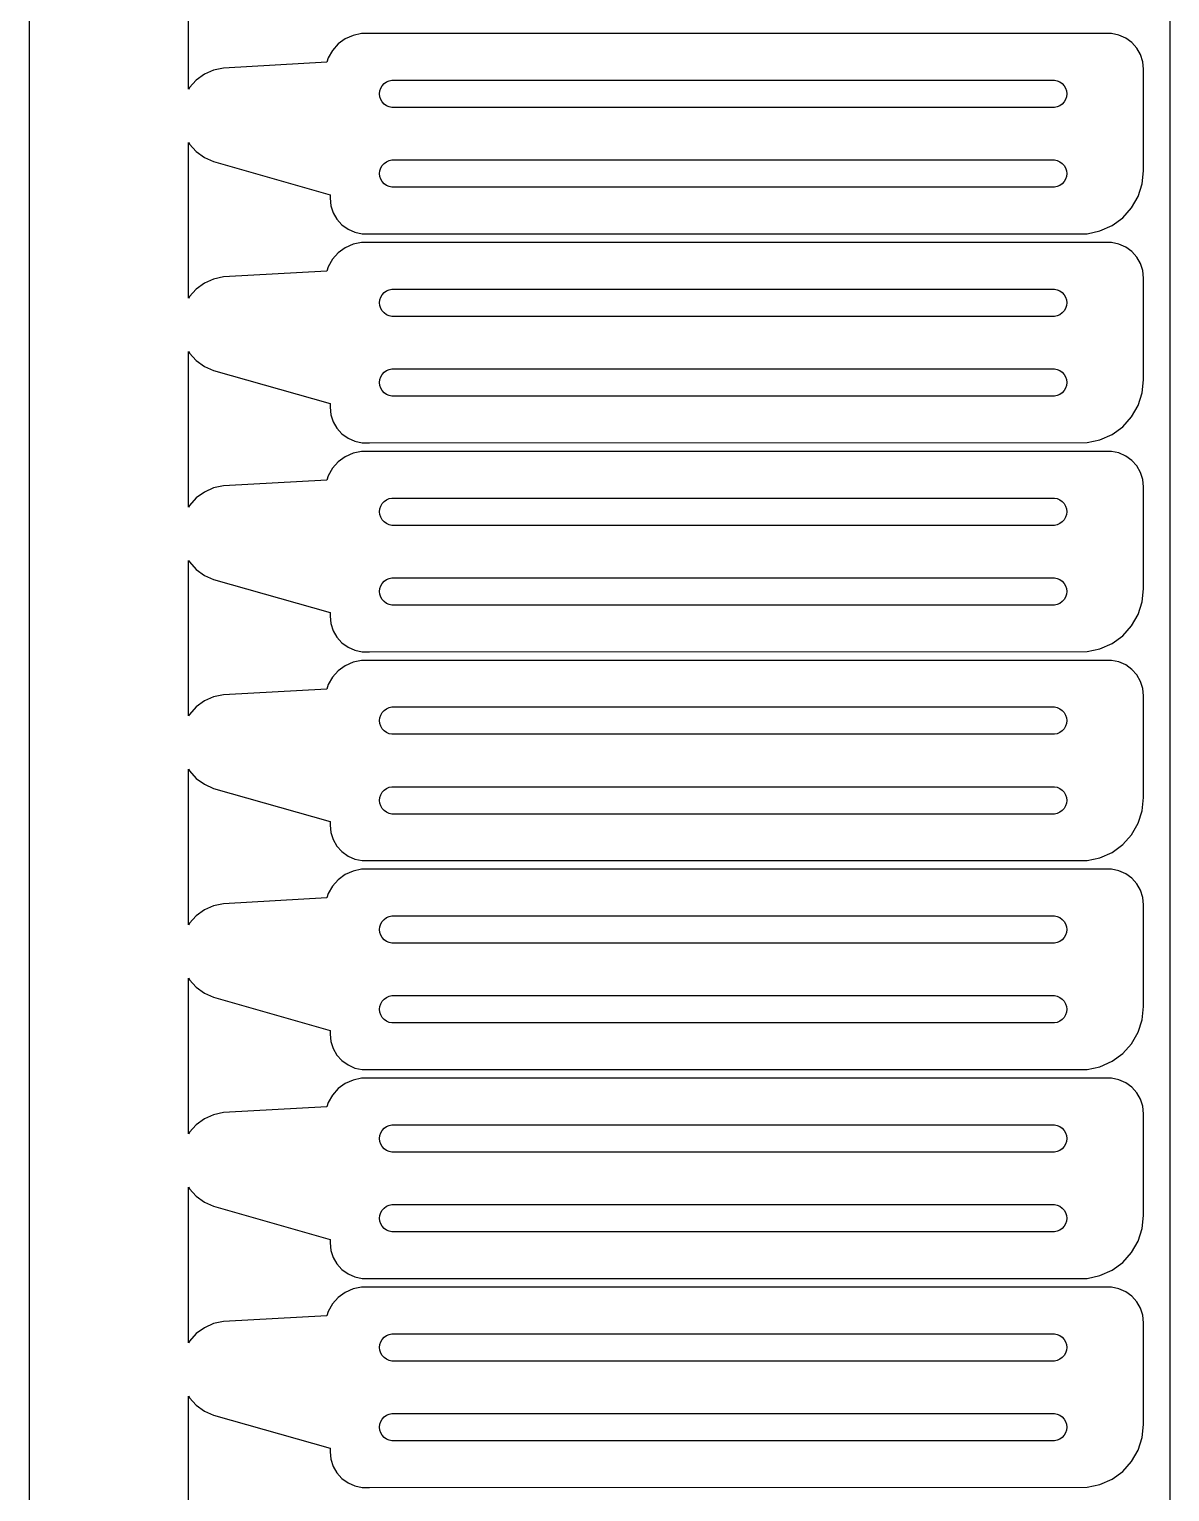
# Model space of a CAD drawing. Header units: metres. Extents: x 0 to 297, y 0 to 210.
# Drawn here: x 1 to 42.5, y 51.5 to 104.7 of the extents above; entities that cross this region are included whole.
import ezdxf

# ---------------------------------------------------------------- set-up
doc = ezdxf.new("R2010")
doc.units = ezdxf.units.M

msp = doc.modelspace()

# ---------------------------------------------------------------- linework, layer by layer
for p, q in [((1, 205), (1, 5)), ((42.5, 205), (42.5, 5)), ((6.8, 102.469), (6.8, 108.131)), ((12.5, 104.299), (12.2463, 104.115)), ((12.7865, 104.427), (12.5, 104.299)), ((13.0932, 104.492), (12.7865, 104.427)), ((40.3859, 104.493), (13.0932, 104.492)), ((40.6517, 104.436), (40.3859, 104.493)), ((40.9, 104.326), (40.6517, 104.436)), ((41.1199, 104.166), (40.9, 104.326)), ((12.0365, 103.882), (11.8797, 103.61)), ((12.2463, 104.115), (12.0365, 103.882)), ((41.3017, 103.964), (41.1199, 104.166)), ((41.4376, 103.729), (41.3017, 103.964)), ((8.0671, 103.24), (7.7092, 103.164)), ((11.8275, 103.45), (8.0671, 103.24)), ((11.8797, 103.61), (11.8275, 103.45)), ((41.5216, 103.47), (41.4376, 103.729)), ((41.55, 103.2), (41.5216, 103.47)), ((7.079, 102.8), (6.8342, 102.529)), ((7.375, 103.016), (7.079, 102.8)), ((7.7092, 103.164), (7.375, 103.016)), ((13.9154, 102.672), (14, 102.733)), ((14, 102.733), (14.0955, 102.776)), ((14.0955, 102.776), (14.1977, 102.797)), ((14.1977, 102.797), (38.3023, 102.797)), ((38.3023, 102.797), (38.4045, 102.776)), ((38.4045, 102.776), (38.5, 102.733)), ((38.5, 102.733), (38.5846, 102.672)), ((41.55, 99.5), (41.55, 103.2)), ((6.8342, 102.529), (6.8, 102.469)), ((13.75, 102.3), (13.7609, 102.404)), ((13.7609, 102.196), (13.75, 102.3)), ((13.7609, 102.404), (13.7932, 102.503)), ((13.7932, 102.097), (13.7609, 102.196)), ((13.7932, 102.503), (13.8455, 102.594)), ((13.8455, 102.594), (13.9154, 102.672)), ((38.5846, 102.672), (38.6545, 102.594)), ((38.6545, 102.594), (38.7068, 102.503)), ((38.7068, 102.503), (38.7391, 102.404)), ((38.7391, 102.196), (38.7068, 102.097)), ((38.7391, 102.404), (38.75, 102.3)), ((38.75, 102.3), (38.7391, 102.196)), ((13.8455, 102.006), (13.7932, 102.097)), ((13.9154, 101.928), (13.8455, 102.006)), ((14, 101.867), (13.9154, 101.928)), ((14.0955, 101.824), (14, 101.867)), ((14.1977, 101.803), (14.0955, 101.824)), ((38.3023, 101.803), (14.1977, 101.803)), ((38.4045, 101.824), (38.3023, 101.803)), ((38.5, 101.867), (38.4045, 101.824)), ((38.5846, 101.928), (38.5, 101.867)), ((38.6545, 102.006), (38.5846, 101.928)), ((38.7068, 102.097), (38.6545, 102.006)), ((6.8, 94.8693), (6.8, 100.531)), ((6.8, 100.531), (6.8342, 100.471)), ((6.8342, 100.471), (7.079, 100.199)), ((7.079, 100.199), (7.375, 99.9845)), ((7.375, 99.9845), (7.7092, 99.8356)), ((7.7092, 99.8356), (11.9441, 98.6318)), ((13.75, 99.4), (13.7609, 99.504)), ((13.7609, 99.504), (13.7932, 99.6034)), ((13.7932, 99.6034), (13.8455, 99.6939)), ((13.8455, 99.6939), (13.9154, 99.7716)), ((13.9154, 99.7716), (14, 99.833)), ((14, 99.833), (14.0955, 99.8755)), ((14.0955, 99.8755), (14.1977, 99.8973)), ((14.1977, 99.8973), (38.3023, 99.8973)), ((38.3023, 99.8973), (38.4045, 99.8755)), ((38.4045, 99.8755), (38.5, 99.833)), ((38.5, 99.833), (38.5846, 99.7716)), ((38.5846, 99.7716), (38.6545, 99.6939)), ((38.6545, 99.6939), (38.7068, 99.6034)), ((38.7068, 99.6034), (38.7391, 99.504)), ((38.7391, 99.504), (38.75, 99.4)), ((41.4997, 99.0218), (41.55, 99.5)), ((13.7609, 99.296), (13.75, 99.4)), ((13.7932, 99.1966), (13.7609, 99.296)), ((13.8455, 99.1061), (13.7932, 99.1966)), ((13.9154, 99.0284), (13.8455, 99.1061)), ((14, 98.967), (13.9154, 99.0284)), ((14.0955, 98.9245), (14, 98.967)), ((38.5, 98.967), (38.4045, 98.9245)), ((38.5846, 99.0284), (38.5, 98.967)), ((38.6545, 99.1061), (38.5846, 99.0284)), ((38.7068, 99.1966), (38.6545, 99.1061)), ((38.7391, 99.296), (38.7068, 99.1966)), ((38.75, 99.4), (38.7391, 99.296)), ((41.3512, 98.5645), (41.4997, 99.0218)), ((11.9441, 98.6318), (11.95, 98.5)), ((11.95, 98.5), (11.9784, 98.2297)), ((14.1977, 98.9027), (14.0955, 98.9245)), ((38.3023, 98.9027), (14.1977, 98.9027)), ((38.4045, 98.9245), (38.3023, 98.9027)), ((41.1107, 98.1481), (41.3512, 98.5645)), ((11.9784, 98.2297), (12.0624, 97.9712)), ((12.0624, 97.9712), (12.1983, 97.7359)), ((40.789, 97.7908), (41.1107, 98.1481)), ((12.1983, 97.7359), (12.3801, 97.5339)), ((12.3801, 97.5339), (12.6, 97.3742)), ((12.6, 97.3742), (12.8483, 97.2636)), ((39.9607, 97.3126), (40.4, 97.5081)), ((40.4, 97.5081), (40.789, 97.7908)), ((12.7865, 96.8266), (12.5, 96.699)), ((13.0932, 96.8918), (12.7865, 96.8266)), ((12.8483, 97.2636), (13.1141, 97.2071)), ((40.3859, 96.8929), (13.0932, 96.8918)), ((13.1141, 97.2071), (13.3859, 97.2071)), ((13.3859, 97.2071), (39.4904, 97.2126)), ((39.4904, 97.2126), (39.9607, 97.3126)), ((40.6517, 96.8364), (40.3859, 96.8929)), ((40.9, 96.7258), (40.6517, 96.8364)), ((12.2463, 96.5147), (12.0365, 96.2817)), ((12.5, 96.699), (12.2463, 96.5147)), ((41.1199, 96.5661), (40.9, 96.7258)), ((41.3017, 96.3641), (41.1199, 96.5661)), ((41.4376, 96.1288), (41.3017, 96.3641)), ((11.8275, 95.8495), (8.0671, 95.6404)), ((11.8797, 96.0101), (11.8275, 95.8495)), ((12.0365, 96.2817), (11.8797, 96.0101)), ((41.5216, 95.8703), (41.4376, 96.1288)), ((41.55, 95.6), (41.5216, 95.8703)), ((7.375, 95.4155), (7.079, 95.2005)), ((7.7092, 95.5643), (7.375, 95.4155)), ((8.0671, 95.6404), (7.7092, 95.5643)), ((41.55, 91.9), (41.55, 95.6)), ((6.8342, 94.9286), (6.8, 94.8693)), ((7.079, 95.2005), (6.8342, 94.9286)), ((13.75, 94.7), (13.7609, 94.804)), ((13.7609, 94.596), (13.75, 94.7)), ((13.7609, 94.804), (13.7932, 94.9034)), ((13.7932, 94.9034), (13.8455, 94.9939)), ((13.8455, 94.9939), (13.9154, 95.0716)), ((13.9154, 95.0716), (14, 95.133)), ((14, 95.133), (14.0955, 95.1755)), ((14.0955, 95.1755), (14.1977, 95.1973)), ((14.1977, 95.1973), (38.3023, 95.1973)), ((38.3023, 95.1973), (38.4045, 95.1755)), ((38.4045, 95.1755), (38.5, 95.133)), ((38.5, 95.133), (38.5846, 95.0716)), ((38.5846, 95.0716), (38.6545, 94.9939)), ((38.6545, 94.9939), (38.7068, 94.9034)), ((38.7068, 94.9034), (38.7391, 94.804)), ((38.7391, 94.804), (38.75, 94.7)), ((38.75, 94.7), (38.7391, 94.596)), ((13.7932, 94.4966), (13.7609, 94.596)), ((13.8455, 94.4061), (13.7932, 94.4966)), ((13.9154, 94.3284), (13.8455, 94.4061)), ((14, 94.267), (13.9154, 94.3284)), ((14.0955, 94.2245), (14, 94.267)), ((14.1977, 94.2027), (14.0955, 94.2245)), ((38.3023, 94.2027), (14.1977, 94.2027)), ((38.4045, 94.2245), (38.3023, 94.2027)), ((38.5, 94.267), (38.4045, 94.2245)), ((38.5846, 94.3284), (38.5, 94.267)), ((38.6545, 94.4061), (38.5846, 94.3284)), ((38.7068, 94.4966), (38.6545, 94.4061)), ((38.7391, 94.596), (38.7068, 94.4966)), ((6.8, 87.2693), (6.8, 92.9306)), ((6.8, 92.9306), (6.8342, 92.8714)), ((6.8342, 92.8714), (7.079, 92.5995)), ((7.079, 92.5995), (7.375, 92.3844)), ((7.375, 92.3844), (7.7092, 92.2356)), ((7.7092, 92.2356), (11.9441, 91.0318)), ((13.7932, 92.0034), (13.8455, 92.0939)), ((13.8455, 92.0939), (13.9154, 92.1716)), ((13.9154, 92.1716), (14, 92.233)), ((14, 92.233), (14.0955, 92.2755)), ((14.0955, 92.2755), (14.1977, 92.2973)), ((14.1977, 92.2973), (38.3023, 92.2973)), ((38.3023, 92.2973), (38.4045, 92.2755)), ((38.4045, 92.2755), (38.5, 92.233)), ((38.5, 92.233), (38.5846, 92.1716)), ((38.5846, 92.1716), (38.6545, 92.0939)), ((38.6545, 92.0939), (38.7068, 92.0034)), ((13.75, 91.8), (13.7609, 91.9039)), ((13.7609, 91.696), (13.75, 91.8)), ((13.7609, 91.9039), (13.7932, 92.0034)), ((13.7932, 91.5966), (13.7609, 91.696)), ((13.8455, 91.5061), (13.7932, 91.5966)), ((13.9154, 91.4284), (13.8455, 91.5061)), ((38.6545, 91.5061), (38.5846, 91.4284)), ((38.7068, 91.5966), (38.6545, 91.5061)), ((38.7068, 92.0034), (38.7391, 91.9039)), ((38.7391, 91.696), (38.7068, 91.5966)), ((38.7391, 91.9039), (38.75, 91.8)), ((38.75, 91.8), (38.7391, 91.696)), ((41.4997, 91.4218), (41.55, 91.9)), ((11.9441, 91.0318), (11.95, 90.9)), ((14, 91.367), (13.9154, 91.4284)), ((14.0955, 91.3245), (14, 91.367)), ((14.1977, 91.3027), (14.0955, 91.3245)), ((38.3023, 91.3027), (14.1977, 91.3027)), ((38.4045, 91.3245), (38.3023, 91.3027)), ((38.5, 91.367), (38.4045, 91.3245)), ((38.5846, 91.4284), (38.5, 91.367)), ((41.3512, 90.9645), (41.4997, 91.4218)), ((11.95, 90.9), (11.9784, 90.6297)), ((11.9784, 90.6297), (12.0624, 90.3712)), ((40.789, 90.1908), (41.1107, 90.5481)), ((41.1107, 90.5481), (41.3512, 90.9645)), ((12.0624, 90.3712), (12.1983, 90.1359)), ((12.1983, 90.1359), (12.3801, 89.9339)), ((12.3801, 89.9339), (12.6, 89.7742)), ((39.9607, 89.7126), (40.4, 89.9081)), ((40.4, 89.9081), (40.789, 90.1908)), ((12.6, 89.7742), (12.8483, 89.6636)), ((12.8483, 89.6636), (13.1141, 89.6071)), ((13.1141, 89.6071), (13.3859, 89.6071)), ((13.3859, 89.6071), (39.4904, 89.6126)), ((39.4904, 89.6126), (39.9607, 89.7126)), ((12.2463, 88.9147), (12.0365, 88.6817)), ((12.5, 89.099), (12.2463, 88.9147)), ((12.7865, 89.2266), (12.5, 89.099)), ((13.0932, 89.2918), (12.7865, 89.2266)), ((40.3859, 89.2929), (13.0932, 89.2918)), ((40.6517, 89.2364), (40.3859, 89.2929)), ((40.9, 89.1258), (40.6517, 89.2364)), ((41.1199, 88.9661), (40.9, 89.1258)), ((41.3017, 88.7641), (41.1199, 88.9661)), ((11.8797, 88.4101), (11.8275, 88.2495)), ((12.0365, 88.6817), (11.8797, 88.4101)), ((41.4376, 88.5287), (41.3017, 88.7641)), ((41.5216, 88.2703), (41.4376, 88.5287)), ((7.375, 87.8155), (7.079, 87.6005)), ((7.7092, 87.9643), (7.375, 87.8155)), ((8.0671, 88.0404), (7.7092, 87.9643)), ((11.8275, 88.2495), (8.0671, 88.0404)), ((41.55, 88), (41.5216, 88.2703)), ((41.55, 84.3), (41.55, 88)), ((6.8342, 87.3286), (6.8, 87.2693)), ((7.079, 87.6005), (6.8342, 87.3286)), ((13.7609, 87.2039), (13.7932, 87.3034)), ((13.7932, 87.3034), (13.8455, 87.3939)), ((13.8455, 87.3939), (13.9154, 87.4716)), ((13.9154, 87.4716), (14, 87.533)), ((14, 87.533), (14.0955, 87.5755)), ((14.0955, 87.5755), (14.1977, 87.5973)), ((14.1977, 87.5973), (38.3023, 87.5973)), ((38.3023, 87.5973), (38.4045, 87.5755)), ((38.4045, 87.5755), (38.5, 87.533)), ((38.5, 87.533), (38.5846, 87.4716)), ((38.5846, 87.4716), (38.6545, 87.3939)), ((38.6545, 87.3939), (38.7068, 87.3034)), ((38.7068, 87.3034), (38.7391, 87.2039)), ((13.75, 87.1), (13.7609, 87.2039)), ((13.7609, 86.996), (13.75, 87.1)), ((13.7932, 86.8966), (13.7609, 86.996)), ((13.8455, 86.8061), (13.7932, 86.8966)), ((13.9154, 86.7284), (13.8455, 86.8061)), ((14, 86.667), (13.9154, 86.7284)), ((38.5846, 86.7284), (38.5, 86.667)), ((38.6545, 86.8061), (38.5846, 86.7284)), ((38.7068, 86.8966), (38.6545, 86.8061)), ((38.7391, 86.996), (38.7068, 86.8966)), ((38.7391, 87.2039), (38.75, 87.1)), ((38.75, 87.1), (38.7391, 86.996)), ((14.0955, 86.6245), (14, 86.667)), ((14.1977, 86.6027), (14.0955, 86.6245)), ((38.3023, 86.6027), (14.1977, 86.6027)), ((38.4045, 86.6245), (38.3023, 86.6027)), ((38.5, 86.667), (38.4045, 86.6245)), ((6.8, 79.6693), (6.8, 85.3306)), ((6.8, 85.3306), (6.8342, 85.2714)), ((6.8342, 85.2714), (7.079, 84.9995)), ((7.079, 84.9995), (7.375, 84.7845)), ((7.375, 84.7845), (7.7092, 84.6357)), ((7.7092, 84.6357), (11.9441, 83.4318)), ((13.9154, 84.5716), (14, 84.633)), ((14, 84.633), (14.0955, 84.6755)), ((14.0955, 84.6755), (14.1977, 84.6973)), ((14.1977, 84.6973), (38.3023, 84.6973)), ((38.3023, 84.6973), (38.4045, 84.6755)), ((38.4045, 84.6755), (38.5, 84.633)), ((38.5, 84.633), (38.5846, 84.5716)), ((13.75, 84.2), (13.7609, 84.304)), ((13.7609, 84.096), (13.75, 84.2)), ((13.7609, 84.304), (13.7932, 84.4034)), ((13.7932, 83.9966), (13.7609, 84.096)), ((13.7932, 84.4034), (13.8455, 84.4939)), ((13.8455, 84.4939), (13.9154, 84.5716)), ((38.5846, 84.5716), (38.6545, 84.4939)), ((38.6545, 84.4939), (38.7068, 84.4034)), ((38.7068, 84.4034), (38.7391, 84.304)), ((38.7391, 84.096), (38.7068, 83.9966)), ((38.7391, 84.304), (38.75, 84.2)), ((38.75, 84.2), (38.7391, 84.096)), ((41.4997, 83.8218), (41.55, 84.3)), ((13.8455, 83.9061), (13.7932, 83.9966)), ((13.9154, 83.8284), (13.8455, 83.9061)), ((14, 83.767), (13.9154, 83.8284)), ((14.0955, 83.7245), (14, 83.767)), ((14.1977, 83.7027), (14.0955, 83.7245)), ((38.3023, 83.7027), (14.1977, 83.7027)), ((38.4045, 83.7245), (38.3023, 83.7027)), ((38.5, 83.767), (38.4045, 83.7245)), ((38.5846, 83.8284), (38.5, 83.767)), ((38.6545, 83.9061), (38.5846, 83.8284)), ((38.7068, 83.9966), (38.6545, 83.9061)), ((41.3512, 83.3645), (41.4997, 83.8218)), ((11.9441, 83.4318), (11.95, 83.3)), ((11.95, 83.3), (11.9784, 83.0297)), ((11.9784, 83.0297), (12.0624, 82.7712)), ((41.1107, 82.9481), (41.3512, 83.3645)), ((12.0624, 82.7712), (12.1983, 82.5359)), ((12.1983, 82.5359), (12.3801, 82.3339)), ((40.4, 82.3081), (40.789, 82.5908)), ((40.789, 82.5908), (41.1107, 82.9481)), ((12.3801, 82.3339), (12.6, 82.1742)), ((12.6, 82.1742), (12.8483, 82.0636)), ((12.8483, 82.0636), (13.1141, 82.0071)), ((13.1141, 82.0071), (13.3859, 82.0071)), ((13.3859, 82.0071), (39.4904, 82.0126)), ((39.4904, 82.0126), (39.9607, 82.1126)), ((39.9607, 82.1126), (40.4, 82.3081)), ((12.5, 81.499), (12.2463, 81.3147)), ((12.7865, 81.6266), (12.5, 81.499)), ((13.0932, 81.6918), (12.7865, 81.6266)), ((40.3859, 81.6929), (13.0932, 81.6918)), ((40.6517, 81.6364), (40.3859, 81.6929)), ((40.9, 81.5258), (40.6517, 81.6364)), ((41.1199, 81.3661), (40.9, 81.5258)), ((12.0365, 81.0817), (11.8797, 80.8101)), ((12.2463, 81.3147), (12.0365, 81.0817)), ((41.3017, 81.1641), (41.1199, 81.3661)), ((41.4376, 80.9288), (41.3017, 81.1641)), ((41.5216, 80.6703), (41.4376, 80.9288)), ((7.7092, 80.3643), (7.375, 80.2155)), ((8.0671, 80.4404), (7.7092, 80.3643)), ((11.8275, 80.6495), (8.0671, 80.4404)), ((11.8797, 80.8101), (11.8275, 80.6495)), ((41.55, 80.4), (41.5216, 80.6703)), ((41.55, 76.7), (41.55, 80.4)), ((7.079, 80.0005), (6.8342, 79.7286)), ((7.375, 80.2155), (7.079, 80.0005)), ((13.8455, 79.7939), (13.9154, 79.8716)), ((13.9154, 79.8716), (14, 79.933)), ((14, 79.933), (14.0955, 79.9755)), ((14.0955, 79.9755), (14.1977, 79.9973)), ((14.1977, 79.9973), (38.3023, 79.9973)), ((38.3023, 79.9973), (38.4045, 79.9755)), ((38.4045, 79.9755), (38.5, 79.933)), ((38.5, 79.933), (38.5846, 79.8716)), ((38.5846, 79.8716), (38.6545, 79.7939)), ((6.8342, 79.7286), (6.8, 79.6693)), ((13.75, 79.5), (13.7609, 79.604)), ((13.7609, 79.396), (13.75, 79.5)), ((13.7609, 79.604), (13.7932, 79.7034)), ((13.7932, 79.2966), (13.7609, 79.396)), ((13.7932, 79.7034), (13.8455, 79.7939)), ((13.8455, 79.2061), (13.7932, 79.2966)), ((38.6545, 79.7939), (38.7068, 79.7034)), ((38.7068, 79.2966), (38.6545, 79.2061)), ((38.7068, 79.7034), (38.7391, 79.604)), ((38.7391, 79.396), (38.7068, 79.2966)), ((38.7391, 79.604), (38.75, 79.5)), ((38.75, 79.5), (38.7391, 79.396)), ((13.9154, 79.1284), (13.8455, 79.2061)), ((14, 79.067), (13.9154, 79.1284)), ((14.0955, 79.0245), (14, 79.067)), ((14.1977, 79.0027), (14.0955, 79.0245)), ((38.3023, 79.0027), (14.1977, 79.0027)), ((38.4045, 79.0245), (38.3023, 79.0027)), ((38.5, 79.067), (38.4045, 79.0245)), ((38.5846, 79.1284), (38.5, 79.067)), ((38.6545, 79.2061), (38.5846, 79.1284)), ((6.8, 72.0694), (6.8, 77.7307)), ((6.8, 77.7307), (6.8342, 77.6714)), ((6.8342, 77.6714), (7.079, 77.3995)), ((7.079, 77.3995), (7.375, 77.1844)), ((7.375, 77.1844), (7.7092, 77.0356)), ((7.7092, 77.0356), (11.9441, 75.8318)), ((13.75, 76.6), (13.7609, 76.7039)), ((13.7609, 76.7039), (13.7932, 76.8034)), ((13.7932, 76.8034), (13.8455, 76.8939)), ((13.8455, 76.8939), (13.9154, 76.9716)), ((13.9154, 76.9716), (14, 77.033)), ((14, 77.033), (14.0955, 77.0755)), ((14.0955, 77.0755), (14.1977, 77.0973)), ((14.1977, 77.0973), (38.3023, 77.0973)), ((38.3023, 77.0973), (38.4045, 77.0755)), ((38.4045, 77.0755), (38.5, 77.033)), ((38.5, 77.033), (38.5846, 76.9716)), ((38.5846, 76.9716), (38.6545, 76.8939)), ((38.6545, 76.8939), (38.7068, 76.8034)), ((38.7068, 76.8034), (38.7391, 76.7039)), ((38.7391, 76.7039), (38.75, 76.6)), ((41.4997, 76.2218), (41.55, 76.7)), ((13.7609, 76.496), (13.75, 76.6)), ((13.7932, 76.3966), (13.7609, 76.496)), ((13.8455, 76.3061), (13.7932, 76.3966)), ((13.9154, 76.2284), (13.8455, 76.3061)), ((14, 76.167), (13.9154, 76.2284)), ((14.0955, 76.1245), (14, 76.167)), ((14.1977, 76.1027), (14.0955, 76.1245)), ((38.3023, 76.1027), (14.1977, 76.1027)), ((38.4045, 76.1245), (38.3023, 76.1027)), ((38.5, 76.167), (38.4045, 76.1245)), ((38.5846, 76.2284), (38.5, 76.167)), ((38.6545, 76.3061), (38.5846, 76.2284)), ((38.7068, 76.3966), (38.6545, 76.3061)), ((38.7391, 76.496), (38.7068, 76.3966)), ((38.75, 76.6), (38.7391, 76.496)), ((41.3512, 75.7645), (41.4997, 76.2218)), ((11.9441, 75.8318), (11.95, 75.7)), ((11.95, 75.7), (11.9784, 75.4297)), ((41.1107, 75.3481), (41.3512, 75.7645)), ((11.9784, 75.4297), (12.0624, 75.1712)), ((12.0624, 75.1712), (12.1983, 74.9359)), ((40.789, 74.9908), (41.1107, 75.3481)), ((12.1983, 74.9359), (12.3801, 74.7339)), ((12.3801, 74.7339), (12.6, 74.5742)), ((12.6, 74.5742), (12.8483, 74.4636)), ((39.4904, 74.4126), (39.9607, 74.5126)), ((39.9607, 74.5126), (40.4, 74.7081)), ((40.4, 74.7081), (40.789, 74.9908)), ((12.7865, 74.0266), (12.5, 73.899)), ((13.0932, 74.0918), (12.7865, 74.0266)), ((12.8483, 74.4636), (13.1141, 74.4071)), ((40.3859, 74.0929), (13.0932, 74.0918)), ((13.1141, 74.4071), (13.3859, 74.4071)), ((13.3859, 74.4071), (39.4904, 74.4126)), ((40.6517, 74.0364), (40.3859, 74.0929)), ((40.9, 73.9258), (40.6517, 74.0364)), ((12.0365, 73.4817), (11.8797, 73.2101)), ((12.2463, 73.7147), (12.0365, 73.4817)), ((12.5, 73.899), (12.2463, 73.7147)), ((41.1199, 73.7661), (40.9, 73.9258)), ((41.3017, 73.5641), (41.1199, 73.7661)), ((41.4376, 73.3288), (41.3017, 73.5641)), ((11.8275, 73.0495), (8.0671, 72.8404)), ((11.8797, 73.2101), (11.8275, 73.0495)), ((41.5216, 73.0703), (41.4376, 73.3288)), ((41.55, 72.8), (41.5216, 73.0703)), ((7.079, 72.4005), (6.8342, 72.1286)), ((7.375, 72.6155), (7.079, 72.4005)), ((7.7092, 72.7643), (7.375, 72.6155)), ((8.0671, 72.8404), (7.7092, 72.7643)), ((14, 72.333), (14.0955, 72.3755)), ((14.0955, 72.3755), (14.1977, 72.3973)), ((14.1977, 72.3973), (38.3023, 72.3973)), ((38.3023, 72.3973), (38.4045, 72.3755)), ((38.4045, 72.3755), (38.5, 72.333)), ((41.55, 69.1), (41.55, 72.8)), ((6.8342, 72.1286), (6.8, 72.0694)), ((13.75, 71.9), (13.7609, 72.004)), ((13.7609, 71.796), (13.75, 71.9)), ((13.7609, 72.004), (13.7932, 72.1034)), ((13.7932, 72.1034), (13.8455, 72.1939)), ((13.8455, 72.1939), (13.9154, 72.2716)), ((13.9154, 72.2716), (14, 72.333)), ((38.5, 72.333), (38.5846, 72.2716)), ((38.5846, 72.2716), (38.6545, 72.1939)), ((38.6545, 72.1939), (38.7068, 72.1034)), ((38.7068, 72.1034), (38.7391, 72.004)), ((38.7391, 72.004), (38.75, 71.9)), ((38.75, 71.9), (38.7391, 71.796)), ((13.7932, 71.6966), (13.7609, 71.796)), ((13.8455, 71.6061), (13.7932, 71.6966)), ((13.9154, 71.5284), (13.8455, 71.6061)), ((14, 71.467), (13.9154, 71.5284)), ((14.0955, 71.4245), (14, 71.467)), ((14.1977, 71.4027), (14.0955, 71.4245)), ((38.3023, 71.4027), (14.1977, 71.4027)), ((38.4045, 71.4245), (38.3023, 71.4027)), ((38.5, 71.467), (38.4045, 71.4245)), ((38.5846, 71.5284), (38.5, 71.467)), ((38.6545, 71.6061), (38.5846, 71.5284)), ((38.7068, 71.6966), (38.6545, 71.6061)), ((38.7391, 71.796), (38.7068, 71.6966)), ((6.8, 64.4693), (6.8, 70.1306)), ((6.8, 70.1306), (6.8342, 70.0714)), ((6.8342, 70.0714), (7.079, 69.7995)), ((7.079, 69.7995), (7.375, 69.5845)), ((7.375, 69.5845), (7.7092, 69.4357)), ((7.7092, 69.4357), (11.9441, 68.2318)), ((13.7609, 69.104), (13.7932, 69.2034)), ((13.7932, 69.2034), (13.8455, 69.2939)), ((13.8455, 69.2939), (13.9154, 69.3716)), ((13.9154, 69.3716), (14, 69.433)), ((14, 69.433), (14.0955, 69.4755)), ((14.0955, 69.4755), (14.1977, 69.4973)), ((14.1977, 69.4973), (38.3023, 69.4973)), ((38.3023, 69.4973), (38.4045, 69.4755)), ((38.4045, 69.4755), (38.5, 69.433)), ((38.5, 69.433), (38.5846, 69.3716)), ((38.5846, 69.3716), (38.6545, 69.2939)), ((38.6545, 69.2939), (38.7068, 69.2034)), ((38.7068, 69.2034), (38.7391, 69.104)), ((13.75, 69), (13.7609, 69.104)), ((13.7609, 68.896), (13.75, 69)), ((13.7932, 68.7966), (13.7609, 68.896)), ((13.8455, 68.7061), (13.7932, 68.7966)), ((13.9154, 68.6284), (13.8455, 68.7061)), ((14, 68.567), (13.9154, 68.6284)), ((38.5846, 68.6284), (38.5, 68.567)), ((38.6545, 68.7061), (38.5846, 68.6284)), ((38.7068, 68.7966), (38.6545, 68.7061)), ((38.7391, 68.896), (38.7068, 68.7966)), ((38.7391, 69.104), (38.75, 69)), ((38.75, 69), (38.7391, 68.896)), ((41.4997, 68.6218), (41.55, 69.1)), ((11.9441, 68.2318), (11.95, 68.1)), ((11.95, 68.1), (11.9784, 67.8297)), ((14.0955, 68.5245), (14, 68.567)), ((14.1977, 68.5027), (14.0955, 68.5245)), ((38.3023, 68.5027), (14.1977, 68.5027)), ((38.4045, 68.5245), (38.3023, 68.5027)), ((38.5, 68.567), (38.4045, 68.5245)), ((41.1107, 67.7481), (41.3512, 68.1645)), ((41.3512, 68.1645), (41.4997, 68.6218)), ((11.9784, 67.8297), (12.0624, 67.5712)), ((12.0624, 67.5712), (12.1983, 67.3359)), ((40.789, 67.3908), (41.1107, 67.7481)), ((12.1983, 67.3359), (12.3801, 67.1339)), ((12.3801, 67.1339), (12.6, 66.9742)), ((39.9607, 66.9126), (40.4, 67.1081)), ((40.4, 67.1081), (40.789, 67.3908)), ((12.6, 66.9742), (12.8483, 66.8636)), ((12.8483, 66.8636), (13.1141, 66.8071)), ((13.1141, 66.8071), (13.3859, 66.8071)), ((13.3859, 66.8071), (39.4904, 66.8126)), ((39.4904, 66.8126), (39.9607, 66.9126)), ((12.2463, 66.1147), (12.0365, 65.8817)), ((12.5, 66.299), (12.2463, 66.1147)), ((12.7865, 66.4266), (12.5, 66.299)), ((13.0932, 66.4918), (12.7865, 66.4266)), ((40.3859, 66.4929), (13.0932, 66.4918)), ((40.6517, 66.4364), (40.3859, 66.4929)), ((40.9, 66.3258), (40.6517, 66.4364)), ((41.1199, 66.1661), (40.9, 66.3258)), ((41.3017, 65.9641), (41.1199, 66.1661)), ((11.8275, 65.4495), (8.0671, 65.2404)), ((11.8797, 65.6101), (11.8275, 65.4495)), ((12.0365, 65.8817), (11.8797, 65.6101)), ((41.4376, 65.7288), (41.3017, 65.9641)), ((41.5216, 65.4703), (41.4376, 65.7288)), ((41.55, 65.2), (41.5216, 65.4703)), ((7.375, 65.0155), (7.079, 64.8005)), ((7.7092, 65.1643), (7.375, 65.0155)), ((8.0671, 65.2404), (7.7092, 65.1643)), ((41.55, 61.5), (41.55, 65.2)), ((6.8342, 64.5286), (6.8, 64.4693)), ((7.079, 64.8005), (6.8342, 64.5286)), ((13.75, 64.3), (13.7609, 64.4039)), ((13.7609, 64.4039), (13.7932, 64.5034)), ((13.7932, 64.5034), (13.8455, 64.5939)), ((13.8455, 64.5939), (13.9154, 64.6716)), ((13.9154, 64.6716), (14, 64.733)), ((14, 64.733), (14.0955, 64.7755)), ((14.0955, 64.7755), (14.1977, 64.7973)), ((14.1977, 64.7973), (38.3023, 64.7973)), ((38.3023, 64.7973), (38.4045, 64.7755)), ((38.4045, 64.7755), (38.5, 64.733)), ((38.5, 64.733), (38.5846, 64.6716)), ((38.5846, 64.6716), (38.6545, 64.5939)), ((38.6545, 64.5939), (38.7068, 64.5034)), ((38.7068, 64.5034), (38.7391, 64.4039)), ((38.7391, 64.4039), (38.75, 64.3)), ((13.7609, 64.196), (13.75, 64.3)), ((13.7932, 64.0966), (13.7609, 64.196)), ((13.8455, 64.0061), (13.7932, 64.0966)), ((13.9154, 63.9284), (13.8455, 64.0061)), ((14, 63.867), (13.9154, 63.9284)), ((14.0955, 63.8245), (14, 63.867)), ((38.5, 63.867), (38.4045, 63.8245)), ((38.5846, 63.9284), (38.5, 63.867)), ((38.6545, 64.0061), (38.5846, 63.9284)), ((38.7068, 64.0966), (38.6545, 64.0061)), ((38.7391, 64.196), (38.7068, 64.0966)), ((38.75, 64.3), (38.7391, 64.196)), ((14.1977, 63.8027), (14.0955, 63.8245)), ((38.3023, 63.8027), (14.1977, 63.8027)), ((38.4045, 63.8245), (38.3023, 63.8027)), ((6.8, 56.8693), (6.8, 62.5306)), ((6.8, 62.5306), (6.8342, 62.4714)), ((6.8342, 62.4714), (7.079, 62.1995)), ((7.079, 62.1995), (7.375, 61.9845)), ((7.375, 61.9845), (7.7092, 61.8356)), ((7.7092, 61.8356), (11.9441, 60.6318)), ((13.8455, 61.6939), (13.9154, 61.7716)), ((13.9154, 61.7716), (14, 61.833)), ((14, 61.833), (14.0955, 61.8755)), ((14.0955, 61.8755), (14.1977, 61.8972)), ((14.1977, 61.8972), (38.3023, 61.8972)), ((38.3023, 61.8972), (38.4045, 61.8755)), ((38.4045, 61.8755), (38.5, 61.833)), ((38.5, 61.833), (38.5846, 61.7716)), ((38.5846, 61.7716), (38.6545, 61.6939)), ((13.75, 61.4), (13.7609, 61.504)), ((13.7609, 61.296), (13.75, 61.4)), ((13.7609, 61.504), (13.7932, 61.6034)), ((13.7932, 61.1966), (13.7609, 61.296)), ((13.7932, 61.6034), (13.8455, 61.6939)), ((13.8455, 61.1061), (13.7932, 61.1966)), ((38.6545, 61.6939), (38.7068, 61.6034)), ((38.7068, 61.1966), (38.6545, 61.1061)), ((38.7068, 61.6034), (38.7391, 61.504)), ((38.7391, 61.296), (38.7068, 61.1966)), ((38.7391, 61.504), (38.75, 61.4)), ((38.75, 61.4), (38.7391, 61.296)), ((41.4997, 61.0218), (41.55, 61.5)), ((13.9154, 61.0284), (13.8455, 61.1061)), ((14, 60.967), (13.9154, 61.0284)), ((14.0955, 60.9245), (14, 60.967)), ((14.1977, 60.9027), (14.0955, 60.9245)), ((38.3023, 60.9027), (14.1977, 60.9027)), ((38.4045, 60.9245), (38.3023, 60.9027)), ((38.5, 60.967), (38.4045, 60.9245)), ((38.5846, 61.0284), (38.5, 60.967)), ((38.6545, 61.1061), (38.5846, 61.0284)), ((41.3512, 60.5645), (41.4997, 61.0218)), ((11.9441, 60.6318), (11.95, 60.5)), ((11.95, 60.5), (11.9784, 60.2297)), ((11.9784, 60.2297), (12.0624, 59.9712)), ((40.789, 59.7908), (41.1107, 60.1481)), ((41.1107, 60.1481), (41.3512, 60.5645)), ((12.0624, 59.9712), (12.1983, 59.7359)), ((12.1983, 59.7359), (12.3801, 59.5339)), ((40.4, 59.5081), (40.789, 59.7908)), ((12.3801, 59.5339), (12.6, 59.3742)), ((12.6, 59.3742), (12.8483, 59.2636)), ((12.8483, 59.2636), (13.1141, 59.2071)), ((13.1141, 59.2071), (13.3859, 59.2071)), ((13.3859, 59.2071), (39.4904, 59.2126)), ((39.4904, 59.2126), (39.9607, 59.3126)), ((39.9607, 59.3126), (40.4, 59.5081)), ((12.5, 58.699), (12.2463, 58.5147)), ((12.7865, 58.8266), (12.5, 58.699)), ((13.0932, 58.8918), (12.7865, 58.8266)), ((40.3859, 58.8929), (13.0932, 58.8918)), ((40.6517, 58.8364), (40.3859, 58.8929)), ((40.9, 58.7258), (40.6517, 58.8364)), ((41.1199, 58.5661), (40.9, 58.7258)), ((41.3017, 58.3641), (41.1199, 58.5661)), ((11.8797, 58.0101), (11.8275, 57.8495)), ((12.0365, 58.2817), (11.8797, 58.0101)), ((12.2463, 58.5147), (12.0365, 58.2817)), ((41.4376, 58.1288), (41.3017, 58.3641)), ((41.5216, 57.8703), (41.4376, 58.1288)), ((7.7092, 57.5643), (7.375, 57.4155)), ((8.0671, 57.6404), (7.7092, 57.5643)), ((11.8275, 57.8495), (8.0671, 57.6404)), ((41.55, 57.6), (41.5216, 57.8703)), ((41.55, 53.9), (41.55, 57.6)), ((6.8342, 56.9286), (6.8, 56.8693)), ((7.079, 57.2005), (6.8342, 56.9286)), ((7.375, 57.4155), (7.079, 57.2005)), ((13.7932, 56.9034), (13.8455, 56.9939)), ((13.8455, 56.9939), (13.9154, 57.0716)), ((13.9154, 57.0716), (14, 57.133)), ((14, 57.133), (14.0955, 57.1755)), ((14.0955, 57.1755), (14.1977, 57.1973)), ((14.1977, 57.1973), (38.3023, 57.1973)), ((38.3023, 57.1973), (38.4045, 57.1755)), ((38.4045, 57.1755), (38.5, 57.133)), ((38.5, 57.133), (38.5846, 57.0716)), ((38.5846, 57.0716), (38.6545, 56.9939)), ((38.6545, 56.9939), (38.7068, 56.9034)), ((13.75, 56.7), (13.7609, 56.804)), ((13.7609, 56.596), (13.75, 56.7)), ((13.7609, 56.804), (13.7932, 56.9034)), ((13.7932, 56.4966), (13.7609, 56.596)), ((13.8455, 56.4061), (13.7932, 56.4966)), ((13.9154, 56.3284), (13.8455, 56.4061)), ((38.6545, 56.4061), (38.5846, 56.3284)), ((38.7068, 56.4966), (38.6545, 56.4061)), ((38.7068, 56.9034), (38.7391, 56.804)), ((38.7391, 56.596), (38.7068, 56.4966)), ((38.7391, 56.804), (38.75, 56.7)), ((38.75, 56.7), (38.7391, 56.596)), ((14, 56.267), (13.9154, 56.3284)), ((14.0955, 56.2245), (14, 56.267)), ((14.1977, 56.2027), (14.0955, 56.2245)), ((38.3023, 56.2027), (14.1977, 56.2027)), ((38.4045, 56.2245), (38.3023, 56.2027)), ((38.5, 56.267), (38.4045, 56.2245)), ((38.5846, 56.3284), (38.5, 56.267)), ((6.8, 49.2693), (6.8, 54.9306)), ((6.8, 54.9306), (6.8342, 54.8714)), ((6.8342, 54.8714), (7.079, 54.5995)), ((7.079, 54.5995), (7.375, 54.3844)), ((7.375, 54.3844), (7.7092, 54.2356)), ((14, 54.233), (14.0955, 54.2755)), ((14.0955, 54.2755), (14.1977, 54.2973)), ((14.1977, 54.2973), (38.3023, 54.2973)), ((38.3023, 54.2973), (38.4045, 54.2755)), ((38.4045, 54.2755), (38.5, 54.233)), ((7.7092, 54.2356), (11.9441, 53.0318)), ((13.75, 53.8), (13.7609, 53.9039)), ((13.7609, 53.696), (13.75, 53.8)), ((13.7609, 53.9039), (13.7932, 54.0034)), ((13.7932, 54.0034), (13.8455, 54.0939)), ((13.8455, 54.0939), (13.9154, 54.1716)), ((13.9154, 54.1716), (14, 54.233)), ((38.5, 54.233), (38.5846, 54.1716)), ((38.5846, 54.1716), (38.6545, 54.0939)), ((38.6545, 54.0939), (38.7068, 54.0034)), ((38.7068, 54.0034), (38.7391, 53.9039)), ((38.7391, 53.9039), (38.75, 53.8)), ((38.75, 53.8), (38.7391, 53.696)), ((41.4997, 53.4218), (41.55, 53.9)), ((13.7932, 53.5966), (13.7609, 53.696)), ((13.8455, 53.5061), (13.7932, 53.5966)), ((13.9154, 53.4284), (13.8455, 53.5061)), ((14, 53.367), (13.9154, 53.4284)), ((14.0955, 53.3245), (14, 53.367)), ((14.1977, 53.3027), (14.0955, 53.3245)), ((38.3023, 53.3027), (14.1977, 53.3027)), ((38.4045, 53.3245), (38.3023, 53.3027)), ((38.5, 53.367), (38.4045, 53.3245)), ((38.5846, 53.4284), (38.5, 53.367)), ((38.6545, 53.5061), (38.5846, 53.4284)), ((38.7068, 53.5966), (38.6545, 53.5061)), ((38.7391, 53.696), (38.7068, 53.5966)), ((41.3512, 52.9645), (41.4997, 53.4218)), ((11.9441, 53.0318), (11.95, 52.9)), ((11.95, 52.9), (11.9784, 52.6297)), ((41.1107, 52.5481), (41.3512, 52.9645)), ((11.9784, 52.6297), (12.0624, 52.3712)), ((12.0624, 52.3712), (12.1983, 52.1359)), ((40.4, 51.9081), (40.789, 52.1908)), ((40.789, 52.1908), (41.1107, 52.5481)), ((12.1983, 52.1359), (12.3801, 51.9339)), ((12.3801, 51.9339), (12.6, 51.7742)), ((12.6, 51.7742), (12.8483, 51.6636)), ((12.8483, 51.6636), (13.1141, 51.6071)), ((13.1141, 51.6071), (13.3859, 51.6071)), ((13.3859, 51.6071), (39.4904, 51.6126)), ((39.4904, 51.6126), (39.9607, 51.7126)), ((39.9607, 51.7126), (40.4, 51.9081))]:
    msp.add_line(p, q)

doc.saveas('drawing.dxf')
